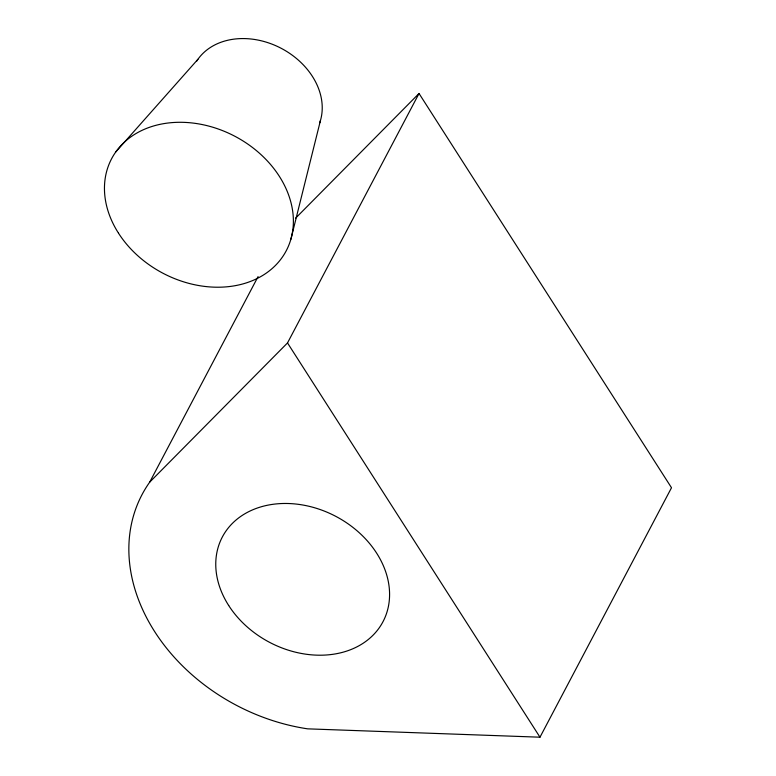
<?xml version="1.0" encoding="UTF-8"?>
<svg xmlns="http://www.w3.org/2000/svg" width="776" height="776" viewBox="0 0 776 776"><rect width="100%" height="100%" fill="white"/><g stroke="black" fill="none" stroke-linecap="round" stroke-linejoin="round"><path stroke-width="1.16" d="M290.835 239.386L320.449 120.532M295.695 218.075L419.03 93.479L671.502 487.745L539.98 737.2L307.684 728.848A181.603 142.318 27.8 0 1 149.7 482.148L258.088 276.586M149.7 482.148L287.508 342.934L419.03 93.479M115.789 151.931L197.909 59.316M287.508 342.934L539.98 737.2M196.6 61.275A69.093 54.145 27.8 0 1 279.641 47.511A69.093 54.145 27.8 0 1 319.722 122.783M228.687 605.493A90.802 71.159 27.8 0 0 379.163 627.929A90.802 71.159 27.8 0 0 300.176 504.584A90.802 71.159 27.8 0 0 228.687 605.493M118.505 233.188A98.697 77.348 27.8 0 0 282.057 257.574A98.697 77.348 27.8 0 0 196.202 123.5A98.697 77.348 27.8 0 0 118.505 233.188"/></g></svg>
